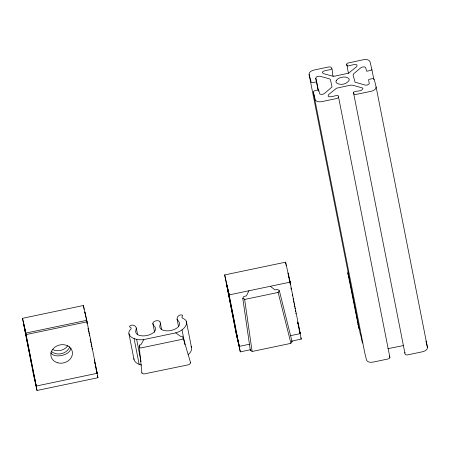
<?xml version="1.0" encoding="UTF-8"?>
<svg xmlns="http://www.w3.org/2000/svg" width="450" height="450" viewBox="0 0 450 450"><rect width="100%" height="100%" fill="white"/><g stroke="black" fill="none" stroke-linecap="round" stroke-linejoin="round"><path stroke-width="0.67" d="M348.418 73.333L346.742 63.855A2.396 1.249 -11.2 0 1 347.614 63.129L363.15 59.771C365.434 59.366 368.831 59.181 370.001 61.656L371.829 69.238L371.216 70.279L366.711 71.263L365.58 67.466L364.511 66.892L362.312 67.016L360.9 67.719L353.689 73.727L353.07 75.026L355.039 82.153L365.091 85.089L367.279 85.061L369.304 83.779L368.612 79.875L368.899 79.419L372.336 78.626L373.629 78.767L374.271 79.363L376.104 86.946L427.461 347.411C427.551 350.123 424.333 351.321 422.139 351.844L407.498 354.904L405.754 354.842L405.113 354.251L353.441 92.357A1.08 0.562 -11.2 0 1 353.953 91.929L354.223 91.856C356.608 90.517 361.693 91.839 362.902 88.678A3.077 1.609 -11.2 0 0 362.289 87.913L352.614 85.196L350.348 85.185L336.527 88.211L328.438 94.748C325.884 99.27 337.129 94.972 337.185 95.422L338.152 95.552L338.529 96.969L389.891 357.435L389.306 358.447L388.035 358.976L373.393 362.042C371.104 362.447 367.706 362.627 366.542 360.152L364.708 352.569L313.352 92.104L313.661 91.311L314.764 90.669L318.24 90.017L318.707 90.315L319.877 94.117L322.296 94.466L324.281 93.623L332.021 86.968L330.379 79.442L329.366 78.812L320.091 76.258L317.908 76.286L316.446 76.944L315.782 78.204L318.088 89.916M338.529 96.969L337.95 97.982L336.673 98.511L322.037 101.576C319.748 101.981 316.35 102.167 315.18 99.686L313.352 92.104M86.619 320.023L86.754 320.496L83.43 305.488L22.5 318.319L33.334 373.894L37.024 390.465L97.948 377.724L96.587 370.856L96.671 371.632L96.542 371.228M37.024 390.465L23.782 324.321L25.824 333.231L25.476 331.29L22.534 318.262M83.43 305.488L83.441 305.781M229.118 294.626L224.691 274.916L285.615 262.17L290.042 281.858L289.603 280.069M249.261 344.289L239.287 346.376L229.168 294.902L228.746 293.164L229.523 297.394L226.536 283.928L236.323 333.793L239.034 345.763L238.939 344.981M250.577 349.706L240.311 351.855L238.95 344.987M291.651 341.117L301.236 339.109L299.931 332.443M70.959 348.058C70.481 351.433 67.371 353.644 64.361 354.701A9.652 4.669 -12.4 0 1 58.843 355.854C55.89 356.062 52.47 355.404 50.664 352.828M360.495 333.917L362.267 342.45L362.914 343.041M315.782 78.204L316.463 81.771L312.846 82.716L311.265 82.412L309.077 74.402C308.987 71.696 312.182 70.498 314.37 69.969L329.046 66.904C333.855 66.015 331.509 74.121 333.231 76.399M250.363 349.993L250.324 350.364L252.101 351.332L253.305 351.231L290.059 343.53L290.891 343.221L292.056 341.634L279.343 290.706L277.577 289.395L274.984 289.929L270.338 286.29M139.562 345.06L139.219 346.714L141.891 373.044L143.786 373.995L188.111 364.866L189.343 364.466L190.626 362.852L183.066 337.382L182.064 336.173L180.743 336.437L175.714 332.882L143.797 339.559A12.369 6.671 -11.2 0 1 136.642 339.334L134.094 338.597A17.072 9.191 -11.1 0 1 128.807 332.82A11.588 6.238 -11.1 0 1 130.674 329.316L131.175 328.545L131.074 327.836L129.696 326.908A2.087 1.125 -11.1 0 1 130.326 325.626A2.087 1.125 -11.1 0 1 132.564 325.159A6.469 3.482 -11.1 0 1 135.242 326.205L136.249 327.718L137.666 334.828M141.936 372.679L141.891 373.044M183.161 337.618L182.683 339.064L182.093 339.334L140.991 347.929L140.321 347.923L139.23 346.809M248.923 290.773L246.381 295.914L243.799 296.454L242.781 298.254L250.324 350.364M143.797 339.559L140.878 344.779L139.562 345.054L139.742 346.427M224.691 274.916L236.194 333.928L240.311 351.855M285.598 262.204L285.863 263.903M295.914 313.858L295.881 313.211M277.841 292.427L279.343 290.706M175.714 332.882A12.409 6.694 -11.1 0 0 182.019 329.844L183.043 329.04A17.072 9.191 -11.1 0 0 186.126 320.833A11.588 6.238 -11.1 0 0 182.835 318.403L181.8 317.222L182.621 315.838A2.087 1.125 -11.1 0 0 181.463 314.927A2.087 1.125 -11.1 0 0 179.224 315.394A6.469 3.482 -11.1 0 0 177.283 317.413L177.064 319.179L178.526 326.632M387.883 348.677L403.442 345.566M25.779 333.09L86.704 320.344M24.683 329.164L26.336 336.504L25.436 331.661L26.134 334.564L87.058 321.817L97.183 373.292L36.259 386.038L33.199 372.195L33.384 373.433M229.168 294.902L290.093 282.161L300.212 333.636L290.244 335.717M242.792 298.35L244.935 299.306M141.705 365.068L139.157 364.331A17.072 9.191 -11.1 0 1 133.869 358.554M301.236 339.109L300.853 337.809M97.92 377.696L97.419 375.834M190.417 362.537L190.626 362.852M291.853 341.314L292.056 341.634M389.509 356.017L389.891 357.435M299.919 332.933L299.931 332.713M229.095 294.581L227.064 285.711L227.222 286.757M288.124 273.369L288.006 272.981L288.022 273.268M290.312 284.237L290.008 282.966M84.836 311.985L85.14 313.256M87.069 323.111L87.261 323.764L87.092 322.65M94.252 359.854L94.556 361.131M278.123 292.303L290.891 343.221M297.703 322.009L298.046 323.471M299.767 332.37L299.52 331.341M425.936 341.089L427.461 347.411M346.652 64.378L347.029 65.79L347.996 65.925C348.058 66.369 359.303 62.072 356.749 66.594L348.66 73.136L334.8 76.163L332.567 76.146L323.325 73.586C318.943 70.56 331.071 69.862 330.924 69.497L331.734 68.822M353.447 92.52L354.071 94.219L355.652 94.506L370.777 91.378C372.977 90.855 376.194 89.663 376.104 86.946M348.193 272.087A3.482 1.873 -11.1 0 0 347.861 273.223L348.767 276.986A5.608 3.021 -11.1 0 0 349.419 277.999M347.861 273.223L358.886 328.461A5.608 3.021 -11.1 0 0 359.82 329.681M290.093 282.161L289.671 280.423L289.952 281.818M300.212 333.636L298.626 326.121M239.287 346.376L236.588 334.103L237.358 338.332M177.064 319.179L178.813 321.666A10.114 5.445 -11.1 0 1 170.983 330.486A10.114 5.445 -11.1 0 1 159.868 325.631L160.403 323.871L160.099 322.003M160.059 322.014A3.662 1.974 -11.1 0 0 156.009 320.844A3.662 1.974 -11.1 0 0 152.888 323.511L153.461 325.322L154.749 326.7A10.114 5.445 -11.1 0 1 146.919 335.52A10.114 5.445 -11.1 0 1 135.804 330.666L136.333 328.061M87.058 321.817L86.198 318.116M96.486 370.395L97.183 373.292M288.253 273.909L288.529 275.079M297.641 322.931L297.759 323.449M86.535 319.652L86.377 318.949L86.552 319.866M86.822 322.082L86.619 321.176M96.238 369.951L96.03 369.045M85.241 313.689L86.074 317.52M288.63 275.546L288.984 277.144M289.806 282.06L289.575 281.025M298.147 323.944L298.502 325.541M94.764 362.031L95.113 363.628M299.205 329.929L298.969 328.838M95.681 367.447L95.805 368.01M289.541 279.787L289.108 277.723M86.147 319.005L86.271 319.579M289.333 279.889L289.08 278.702M290.908 287.927L291.184 289.243M95.237 364.207L95.484 365.394M26.595 338.895L26.646 339.142A22.224 0.416 78.2 0 1 29.762 354.336L29.768 354.347A22.213 0.416 78.2 0 1 31.461 363.611L31.466 363.673M298.592 327.077L298.721 327.673M95.186 365.091L95.31 365.687M95.608 365.991L95.968 367.734M288.714 276.93L288.832 277.509M292.314 294.632L292.59 295.982M298.282 325.586L298.108 324.709M94.719 362.801L94.826 363.347M86.664 320.411L86.946 321.874M96.075 368.28L96.441 370.153M371.829 69.238L373.866 79.577M316.569 81.467L318.476 91.114M309.077 74.402L360.439 334.868M226.89 285.424L231.941 310.067A23.282 0.439 78.2 0 1 234.197 321.548M237.015 336.898L234.208 321.587M186.418 321.694L191.481 347.428M182.019 329.844L184.95 344.739M160.397 323.286L161.595 329.383M152.888 323.511L154.614 332.314M136.642 339.334L141.041 361.682M134.094 338.597L139.157 364.331M128.936 333.714L133.999 359.449M26.134 334.564L36.259 386.038M288.388 275.293L288.202 274.354M90.686 341.589L90.692 341.601A22.213 0.416 78.2 0 1 90.922 342.782M290.048 282.308L290.385 284.124M286.003 264.69L286.178 265.596M297.821 323.252L297.675 322.47M85.016 313.47L84.814 312.368M83.897 308.441L84.054 309.262M83.762 307.704L83.486 306.096M295.431 310.478L295.661 311.816M244.626 299.312L252.101 351.332M404.803 352.986L404.803 352.822A1.08 0.562 -11.2 0 1 405.09 352.519M277.836 292.416A3.094 1.648 -11.2 0 1 276.941 292.686L245.874 299.194A3.094 1.665 -11.1 0 1 244.929 299.317M188.106 354.774A17.072 9.191 -11.1 0 0 191.188 346.567A11.588 6.238 -11.1 0 0 191.025 346.314M91.142 343.918A22.213 0.416 78.2 0 1 91.344 344.987M91.536 345.999A22.213 0.416 78.2 0 1 91.71 346.933M92.008 348.581A22.213 0.416 78.2 0 1 92.132 349.284M87.975 328.303A22.224 0.416 78.2 0 1 88.177 329.265M88.476 330.705A22.224 0.416 78.2 0 1 88.678 331.661M88.875 332.618A22.224 0.416 78.2 0 1 89.072 333.568M89.359 334.98A22.224 0.416 78.2 0 1 89.55 335.908M90.186 339.058A22.224 0.416 78.2 0 1 90.439 340.346M69.789 346.702A10.896 9.18 -13.5 0 1 61.566 353.644A10.896 9.18 -13.5 0 1 51.098 351.152M67.843 345.718A10.896 9.18 -13.5 0 1 52.374 349.402M294.131 303.649A23.254 0.439 78.2 0 1 294.356 304.791M294.57 305.887A23.254 0.439 78.2 0 1 294.767 306.934M294.958 307.918A23.254 0.439 78.2 0 1 295.132 308.841M293.13 298.642A23.282 0.439 78.2 0 1 293.394 299.942M293.647 301.207A23.282 0.439 78.2 0 1 293.895 302.445M357.986 324.692A3.482 1.873 -11.1 0 1 358.003 324.135M336.279 80.499L336.082 81.028A6.542 3.414 -11.2 0 0 336.544 82.946C340.262 85.635 346.849 84.375 349.099 80.319A6.525 3.403 -11.2 0 0 348.637 78.401C346.269 76.371 342.72 76.894 339.975 77.788A7.284 3.802 -11.2 0 0 337.68 78.992L336.279 80.499M57.859 362.846A10.896 9.18 -13.5 0 0 72.321 351.697A10.896 9.18 -13.5 0 0 54.793 347.243A10.896 9.18 -13.5 0 0 57.859 362.846"/></g></svg>
